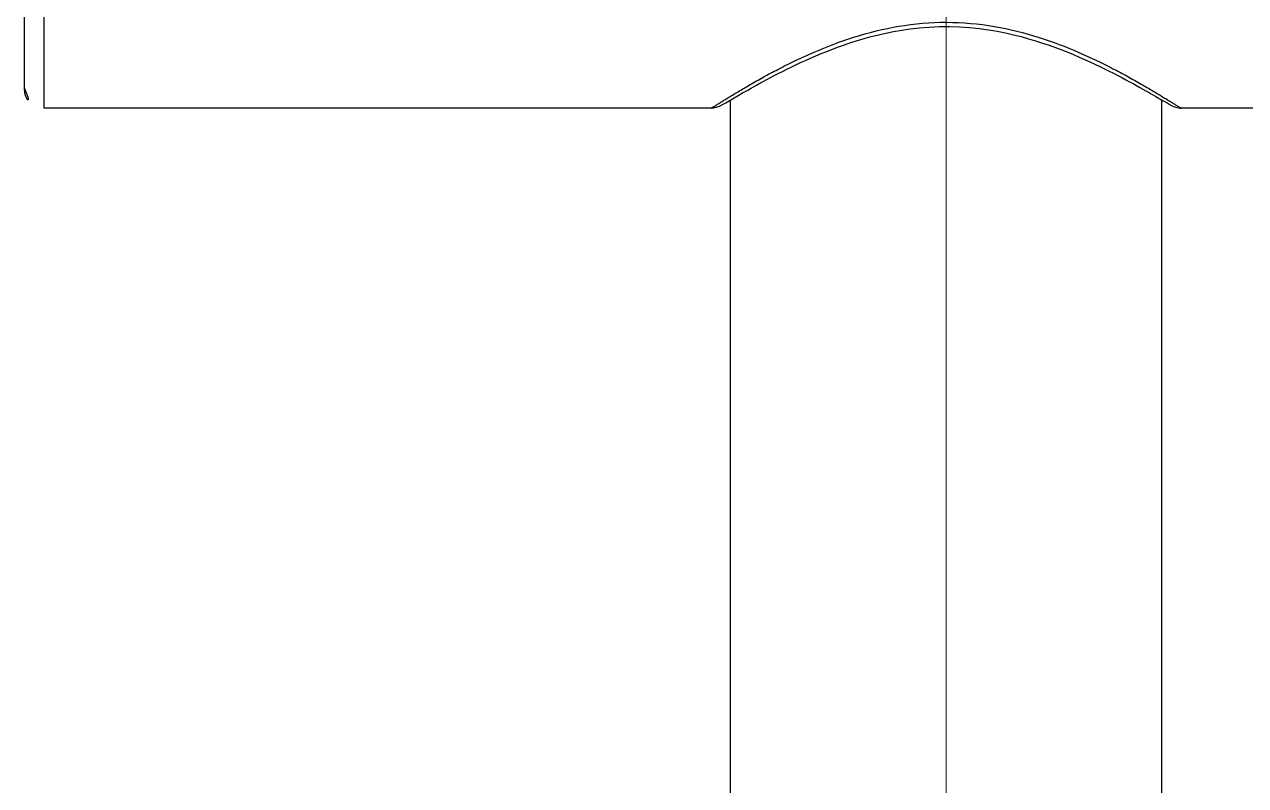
# Model space of a CAD drawing. Extents: x 16296660632 to 16296678186, y -37409619871 to -37409616409.
# Drawn here: x 16296676255.4 to 16296676317.7, y -37409617087.5 to -37409617048.7 of the extents above; entities that cross this region are included whole.
import ezdxf

# ---------------------------------------------------------------- set-up
doc = ezdxf.new("R2010")
doc.units = 0
doc.header["$LTSCALE"] = 10
doc.header["$MEASUREMENT"] = 0
doc.linetypes.add('CENTER2', pattern=[28.575, 19.05, -3.175, 3.175, -3.175])
doc.layers.get('0').update_dxf_attribs({"linetype": 'CONTINUOUS'})
doc.layers.add('Cneter', color=1, linetype='CENTER2', lineweight=13)

msp = doc.modelspace()

# ---------------------------------------------------------------- linework, layer by layer
at = {"ltscale": 0.5}
for p, q in [((16296676256.391911, -37409617053.005272), (16296676256.391911, -37409617013.005272)), ((16296676255.391911, -37409617052.005836), (16296676255.391911, -37409617014.004768)), ((16296676291.155649, -37409617052.728569), (16296676291.583401, -37409617052.47934)), ((16296676291.583401, -37409617052.47934), (16296676291.782089, -37409617052.363937)), ((16296676312.843861, -37409617052.272797), (16296676313.07987, -37409617052.409241)), ((16296676290.405569, -37409617053.005272), (16296676256.391911, -37409617053.005272)), ((16296676290.393351, -37409617053.005257), (16296676290.394051, -37409617053.005203)), ((16296676291.391911, -37409617278.005272), (16296676291.391911, -37409617052.591026)), ((16296676291.391911, -37409617278.005272), (16296676291.391911, -37409617052.591026)), ((16296676313.391911, -37409617278.005272), (16296676313.391911, -37409617052.591026)), ((16296676313.391911, -37409617278.005272), (16296676313.391911, -37409617052.591026)), ((16296676313.654739, -37409617052.743927), (16296676313.756451, -37409617052.802193)), ((16296676314.32407, -37409617053.003036), (16296676314.39064, -37409617053.005241)), ((16296676341.567369, -37409617053.005272), (16296676314.37826, -37409617053.005272))]:
    msp.add_line(p, q, dxfattribs=at)
for points in [[(16296676291.782089, -37409617052.363937), (16296676292.01136, -37409617052.231773), (16296676292.137541, -37409617052.159576), (16296676292.27145, -37409617052.083443), (16296676292.413191, -37409617052.003433), (16296676292.562799, -37409617051.919632), (16296676292.720289, -37409617051.832191), (16296676292.8857, -37409617051.741249), (16296676293.05904, -37409617051.646973), (16296676293.240299, -37409617051.549538), (16296676293.42947, -37409617051.44915), (16296676293.62652, -37409617051.346039), (16296676293.83143, -37409617051.240433), (16296676294.04414, -37409617051.132607), (16296676294.26461, -37409617051.022842), (16296676294.49279, -37409617050.91143), (16296676294.728609, -37409617050.798691), (16296676294.972, -37409617050.684982), (16296676295.22287, -37409617050.570648), (16296676295.48126, -37409617050.456032), (16296676295.747459, -37409617050.34137), (16296676296.021851, -37409617050.226913), (16296676296.30488, -37409617050.112923), (16296676296.59697, -37409617049.999741), (16296676296.89859, -37409617049.887741), (16296676297.210251, -37409617049.777351), (16296676297.53245, -37409617049.669083), (16296676297.865709, -37409617049.563522), (16296676298.21056, -37409617049.461327), (16296676298.56753, -37409617049.363297), (16296676298.937099, -37409617049.270287), (16296676299.319719, -37409617049.183296), (16296676299.715839, -37409617049.103447), (16296676300.1269, -37409617049.031776), (16296676300.56197, -37409617048.968513), (16296676301.02899, -37409617048.915321), (16296676301.522591, -37409617048.875908), (16296676302.03425, -37409617048.853333), (16296676302.554939, -37409617048.84967), (16296676303.07535, -37409617048.865547), (16296676303.58621, -37409617048.899918), (16296676304.07859, -37409617048.950562), (16296676304.5448, -37409617049.014221), (16296676304.9865, -37409617049.088333), (16296676305.41074, -37409617049.171928), (16296676305.81925, -37409617049.263733), (16296676306.212589, -37409617049.362328), (16296676306.59136, -37409617049.466507), (16296676306.956181, -37409617049.575241), (16296676307.30773, -37409617049.687576), (16296676307.64669, -37409617049.802757), (16296676307.973709, -37409617049.920067), (16296676308.28945, -37409617050.038979), (16296676308.59454, -37409617050.158974), (16296676308.88954, -37409617050.27964), (16296676309.17502, -37409617050.40065), (16296676309.45149, -37409617050.521698), (16296676309.719419, -37409617050.642517), (16296676309.97897, -37409617050.762779), (16296676310.23012, -37409617050.882072), (16296676310.472811, -37409617051), (16296676310.70698, -37409617051.116203), (16296676310.93259, -37409617051.230324), (16296676311.149611, -37409617051.342049), (16296676311.358, -37409617051.451073), (16296676311.55773, -37409617051.557137), (16296676311.7488, -37409617051.659973), (16296676311.931179, -37409617051.759354), (16296676312.10487, -37409617051.855057), (16296676312.269899, -37409617051.946922), (16296676312.426279, -37409617052.034767), (16296676312.57402, -37409617052.118431), (16296676312.71319, -37409617052.197807), (16296676312.843861, -37409617052.272797)], [(16296676313.07987, -37409617052.409241), (16296676313.372101, -37409617052.579483), (16296676313.4538, -37409617052.627136), (16296676313.654739, -37409617052.743927)], [(16296676290.40551, -37409617053.004417), (16296676290.527149, -37409617052.996277), (16296676290.687019, -37409617052.961487), (16296676290.77906, -37409617052.928833), (16296676290.83412, -37409617052.904778), (16296676290.873831, -37409617052.885513), (16296676290.908501, -37409617052.867638), (16296676290.942751, -37409617052.849289), (16296676290.97875, -37409617052.829491), (16296676291.017389, -37409617052.807838), (16296676291.05928, -37409617052.784042), (16296676291.155649, -37409617052.728569)], [(16296676313.756451, -37409617052.802193), (16296676313.799681, -37409617052.8265), (16296676313.83889, -37409617052.848106), (16296676313.8759, -37409617052.867943), (16296676313.913931, -37409617052.887482), (16296676313.959431, -37409617052.909264), (16296676314.027981, -37409617052.937973), (16296676314.150471, -37409617052.976189), (16296676314.32407, -37409617053.003036)]]:
    msp.add_lwpolyline(points, dxfattribs=at)
msp.add_arc((16296676256.391911, -37409617052.005272), 1, 180, 270, dxfattribs=at)
msp.add_open_spline([(16296676290.394051, -37409617053.005203), (16296676290.408701, -37409617052.999474), (16296676290.42201, -37409617052.993019), (16296676290.445351, -37409617052.980186), (16296676290.490829, -37409617052.954323), (16296676290.565069, -37409617052.91011), (16296676290.67481, -37409617052.843483), (16296676290.811871, -37409617052.759438), (16296676290.975611, -37409617052.658798), (16296676291.165291, -37409617052.542412), (16296676291.46751, -37409617052.358063), (16296676291.903879, -37409617052.095581), (16296676292.49551, -37409617051.749908), (16296676293.173031, -37409617051.369652), (16296676293.931499, -37409617050.965942), (16296676294.766859, -37409617050.550751), (16296676296.01251, -37409617049.984039), (16296676297.734341, -37409617049.330147), (16296676299.99469, -37409617048.767532), (16296676302.41304, -37409617048.557854), (16296676304.82987, -37409617048.774651), (16296676307.0865, -37409617049.342079), (16296676308.804609, -37409617049.997932), (16296676310.04706, -37409617050.565147), (16296676310.879829, -37409617050.980164), (16296676311.63558, -37409617051.383247), (16296676312.310221, -37409617051.762489), (16296676312.898781, -37409617052.106773), (16296676313.33247, -37409617052.367859), (16296676313.63245, -37409617052.550926), (16296676313.82037, -37409617052.666267), (16296676313.982281, -37409617052.765793), (16296676314.117479, -37409617052.848663), (16296676314.2253, -37409617052.914047), (16296676314.297939, -37409617052.957237), (16296676314.34211, -37409617052.982193), (16296676314.364491, -37409617052.994469), (16296676314.377119, -37409617053.000351), (16296676314.390471, -37409617053.005257)], degree=3, knots=[0, 0, 0, 0, 0.000699483, 0.001727193, 0.00308257, 0.006771473, 0.011747423, 0.01797592, 0.025420517, 0.034040977, 0.043790504, 0.066484966, 0.093108532, 0.123270193, 0.156601703, 0.192765739, 0.231458769, 0.315321446, 0.40604629, 0.500788543, 0.59549357, 0.686121357, 0.769846327, 0.808456681, 0.84452813, 0.877755976, 0.907801671, 0.934295993, 0.956847455, 0.96652043, 0.975061089, 0.982422863, 0.98856599, 0.993454085, 0.997053193, 0.998363389, 0.999345792, 1, 1, 1, 1], dxfattribs=at)
at = {"layer": 'Cneter', "lineweight": 5, "ltscale": 0.5}
msp.add_line((16296676302.391911, -37409616566.340027), (16296676302.391911, -37409617650.434242), dxfattribs=at)

doc.saveas('drawing.dxf')
